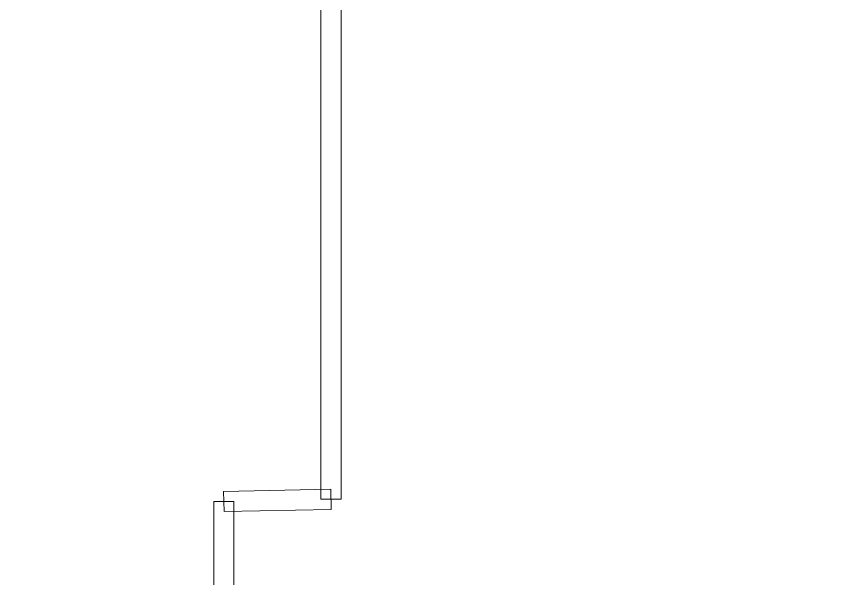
# Model space of a CAD drawing. Header units: millimetres. Extents: x -86 to 67, y -55 to 52.
# Drawn here: x -56.54 to -51.31, y -8.5 to -4.96 of the extents above; entities that cross this region are included whole.
import ezdxf

# ---------------------------------------------------------------- set-up
doc = ezdxf.new("R2010")
doc.units = ezdxf.units.MM
doc.header["$MEASUREMENT"] = 0
doc.layers.add('BG_OUTLINE', color=7, linetype='Continuous')
doc.layers.add('PG_SILKSCREEN_TOP', color=7, linetype='Continuous')

msp = doc.modelspace()

# ---------------------------------------------------------------- linework, layer by layer
at = {"layer": 'BG_OUTLINE', "color": 3, "lineweight": 9}
msp.add_open_spline([(-60.0926, 34.7331), (-60.0926, 34.7331), (63.7724, 34.7331), (63.7724, 34.7331), (63.7724, 34.7331), (64.585, 34.7336), (65.3646, 34.4113), (65.9396, 33.837), (65.9396, 33.837), (66.5146, 33.2627), (66.8379, 32.4797), (66.8384, 31.667), (66.8384, 31.667), (66.8384, 31.667), (66.8412, -52.28), (66.8412, -52.28), (66.8412, -52.28), (66.8412, -52.28), (66.8384, -52.1933), (66.8384, -52.1933), (66.8384, -52.1933), (66.8389, -53.006), (66.5166, -53.7856), (65.9424, -54.3606), (65.9424, -54.3606), (65.3681, -54.9356), (64.585, -55.2589), (63.7724, -55.2594), (63.7724, -55.2594), (63.7724, -55.2594), (-60.1869, -55.2594), (-60.1869, -55.2594), (-60.1869, -55.2594), (-60.1869, -55.2594), (-60.0853, -55.2518), (-60.0853, -55.2518), (-60.0853, -55.2518), (-60.8979, -55.2523), (-61.6775, -54.9299), (-62.2525, -54.3557), (-62.2525, -54.3557), (-62.8275, -53.7814), (-63.1508, -52.9984), (-63.1513, -52.1857), (-63.1513, -52.1857), (-63.1513, -52.1857), (-63.1587, 31.667), (-63.1587, 31.667), (-63.1587, 31.667), (-63.1592, 32.4797), (-62.8369, 33.2593), (-62.2626, 33.8343), (-62.2626, 33.8343), (-61.6883, 34.4093), (-60.9053, 34.7326), (-60.0926, 34.7331)], degree=3, knots=[0, 0, 0, 0, 0.071429, 0.071429, 0.071429, 0.071429, 0.142857, 0.142857, 0.142857, 0.142857, 0.214286, 0.214286, 0.214286, 0.214286, 0.285714, 0.285714, 0.285714, 0.285714, 0.357143, 0.357143, 0.357143, 0.357143, 0.428571, 0.428571, 0.428571, 0.428571, 0.5, 0.5, 0.5, 0.5, 0.571429, 0.571429, 0.571429, 0.571429, 0.642857, 0.642857, 0.642857, 0.642857, 0.714286, 0.714286, 0.714286, 0.714286, 0.785714, 0.785714, 0.785714, 0.785714, 0.857143, 0.857143, 0.857143, 0.857143, 0.928571, 0.928571, 0.928571, 0.928571, 1, 1, 1, 1], dxfattribs=at)
at = {"layer": 'PG_SILKSCREEN_TOP', "color": 6, "lineweight": 9}
for points in [[(-54.6233, 18.9985), (-54.6233, 18.9985), (-54.4963, 18.9985), (-54.4963, 18.9985), (-54.4963, 18.9985), (-54.4963, 18.9985), (-54.4963, -8.0014), (-54.4963, -8.0014), (-54.4963, -8.0014), (-54.4963, -8.0014), (-54.6233, -8.0014), (-54.6233, -8.0014), (-54.6233, -8.0014), (-54.6233, -8.0014), (-54.6233, 18.9985), (-54.6233, 18.9985)], [(-54.561, -7.9379), (-54.561, -7.9379), (-54.5585, -8.0649), (-54.5585, -8.0649), (-54.5585, -8.0649), (-54.5585, -8.0649), (-55.2326, -8.0783), (-55.2326, -8.0783), (-55.2326, -8.0783), (-55.2326, -8.0783), (-55.2351, -7.9514), (-55.2351, -7.9514), (-55.2351, -7.9514), (-55.2351, -7.9514), (-54.561, -7.9379), (-54.561, -7.9379)], [(-55.2974, -8.0149), (-55.2974, -8.0149), (-55.1704, -8.0149), (-55.1704, -8.0149), (-55.1704, -8.0149), (-55.1704, -8.0149), (-55.1704, -12.6128), (-55.1704, -12.6128), (-55.1704, -12.6128), (-55.1704, -12.6128), (-55.2974, -12.6128), (-55.2974, -12.6128), (-55.2974, -12.6128), (-55.2974, -12.6128), (-55.2974, -8.0149), (-55.2974, -8.0149)]]:
    msp.add_open_spline(points, degree=3, knots=[0, 0, 0, 0, 0.25, 0.25, 0.25, 0.25, 0.5, 0.5, 0.5, 0.5, 0.75, 0.75, 0.75, 0.75, 1, 1, 1, 1], dxfattribs=at)

doc.saveas('drawing.dxf')
